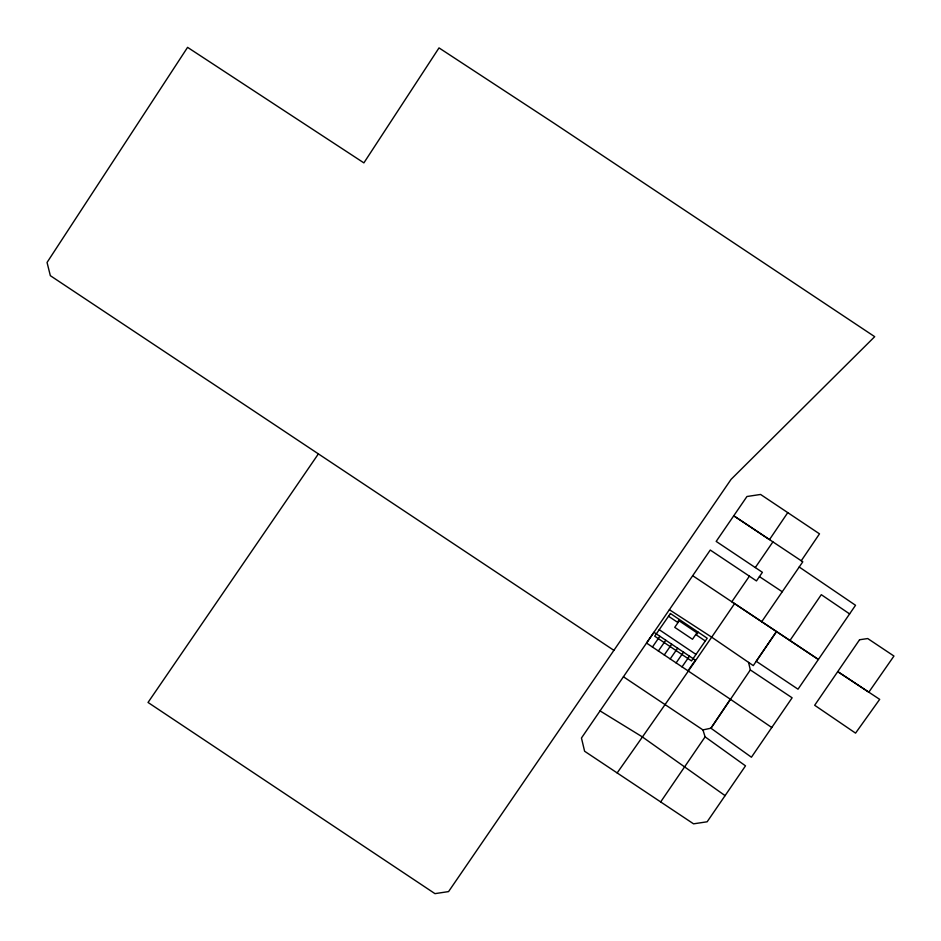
<?xml version="1.0" encoding="UTF-8"?>
<svg xmlns="http://www.w3.org/2000/svg" width="941" height="941" viewBox="0 0 941 941"><rect width="100%" height="100%" fill="white"/><g stroke="black" fill="none" stroke-linecap="round" stroke-linejoin="round"><path stroke-width="1.41" d="M748.577 662.405L750.33 669.933L710.961 728.205L702.939 729.91L623.424 676.767L581.456 738.015L584.608 751.247L693.552 823.834L707.15 821.787L745.507 765.845L705.103 736.862L702.939 729.91M687.918 670.886L695.364 660.123L653.971 632.305L646.526 643.056L730.345 699.222L710.937 728.216L751.424 757.223L792.122 697.799L750.33 669.933M787.77 512.622L769.491 539.616L733.745 515.786L802.802 561.789L761.716 621.707L731.827 601.769L749.401 576.163L756.458 580.926L762.398 572.316L716.183 541.416L746.954 496.507L760.587 494.46L819.493 533.841L801.262 560.765M705.103 736.862L660.664 801.932M318.211 454.138L148.031 702.457L434.965 893.644L448.563 891.597L731.098 479.334L874.695 336.678L553.837 123.106L439.012 47.897L363.885 162.887L187.577 47.356L47.05 262.457L50.343 275.678L613.897 650.349M623.424 676.767L710.267 550.05L749.401 576.163M755.305 567.552L772.902 541.887M617.155 772.937C656.689 716.771 695.987 660.464 734.58 603.628M761.716 621.707L789.946 640.503L821.293 594.677L849.605 613.908L855.534 605.286L799.215 567.011M849.605 613.908L798.015 689.188L756.235 661.276L776.49 631.552L753.282 665.616L711.478 637.033L669.38 609.709M652.431 647.032L659.876 636.281M679.355 619.507L677.461 622.248L668.533 616.249M658.347 651.007L665.793 640.256M664.264 654.983L671.709 644.22M670.18 658.959L677.626 648.196M676.097 662.935L683.542 652.172M698.281 632.234L696.387 634.975L705.315 640.974M682.002 666.91L689.459 656.148M600.04 710.89L642.021 736.685L725.088 795.627M759.422 576.61L782.265 591.748M789.946 640.503L818.399 659.488L692.682 575.692M659.218 629.694L696.011 654.418M730.345 699.222L771.761 727.511M859.568 639.751L814.671 705.268L855.557 733.133L879.682 699.363L837.737 671.615L868.825 692.176L893.95 656.053L867.731 638.551L859.568 639.751M670.427 613.508L654.713 636.198L691.506 660.923L707.209 638.233L670.427 613.508M679.202 620.884L674.732 627.341L692.482 639.268L696.94 632.811L679.202 620.884"/></g></svg>
